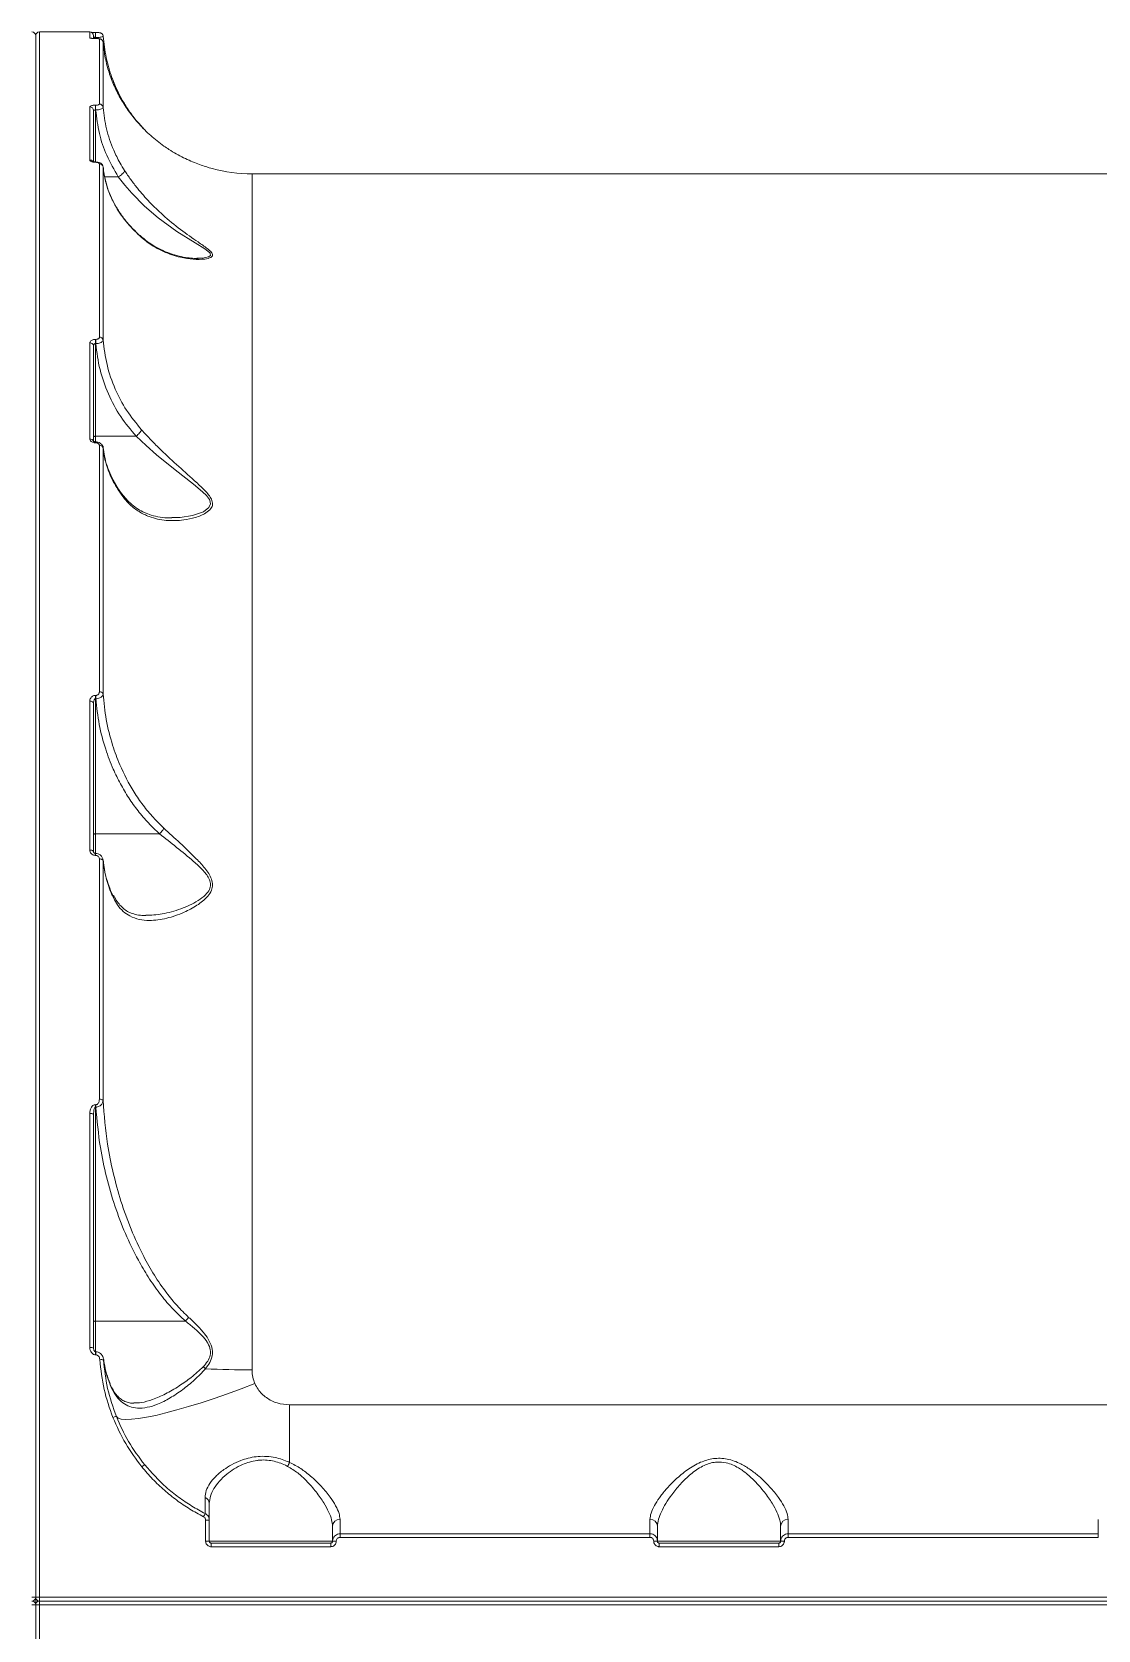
# Model space of a CAD drawing. Header units: millimetres. Extents: x -9848 to 7178, y -5300 to 6667.
# Drawn here: x -746.1 to -460.6, y 2070 to 2497.8 of the extents above; entities that cross this region are included whole.
import ezdxf

# ---------------------------------------------------------------- set-up
doc = ezdxf.new("R2010")
doc.units = ezdxf.units.MM
doc.layers.add('DIKOM_ОБЪЕКТ', color=7, linetype='Continuous')

msp = doc.modelspace()

# ---------------------------------------------------------------- linework, layer by layer
at = {"layer": 'DIKOM_ОБЪЕКТ', "color": 7, "linetype": 'Continuous', "lineweight": 15}
for p, q in [((-745.08, 2078.79), (-745.08, 2496.79)), ((-730.58, 2497.79), (-744.08, 2497.79)), ((-744.08, 2497.79), (-744.08, 2078.79)), ((-730.58, 2496.19), (-730.58, 2497.79)), ((-729.58, 2496.79), (-729.58, 2496.19)), ((-729.04, 2497.62), (-729.08, 2497.62)), ((-729.08, 2496.29), (-729.08, 2497.62)), ((-729.04, 2496.29), (-729.08, 2496.29)), ((-729.08, 2496.29), (-729.08, 2496.03)), ((-728.97, 2496.03), (-729.08, 2496.03)), ((-728.97, 2496.03), (-729.08, 2496.03)), ((-729.08, 2496.03), (-729.08, 2496.03)), ((-729.04, 2496.29), (-729.04, 2497.62)), ((-729.01, 2496.03), (-729.04, 2496.29)), ((-728.97, 2496.03), (-728.97, 2496.03)), ((-728.02, 2478.49), (-728.02, 2495.92)), ((-727.02, 2494.99), (-727.02, 2477.6)), ((-730.58, 2463.53), (-730.58, 2477.73)), ((-729.08, 2478.18), (-729.02, 2478.18)), ((-729.08, 2476.9), (-729.08, 2478.18)), ((-729.02, 2476.9), (-729.08, 2476.9)), ((-729.08, 2476.9), (-729.08, 2462.98)), ((-729.02, 2476.9), (-729.02, 2478.18)), ((-729.58, 2476.77), (-729.58, 2463.15)), ((-729, 2462.98), (-729.08, 2462.98)), ((-729.08, 2462.98), (-729.08, 2462.9)), ((-729, 2462.9), (-729.08, 2462.9)), ((-729, 2462.98), (-729, 2462.98)), ((-729, 2462.98), (-729, 2462.9)), ((-728.02, 2416.1), (-728.02, 2462.49)), ((-727.02, 2461.64), (-727.02, 2415.35)), ((-317.03, 2459.79), (-687.13, 2459.79)), ((-687.13, 2459.79), (-687.13, 2139.64)), ((-722.96, 2459.02), (-726.59, 2459.02)), ((-701.95, 2437.23), (-701.52, 2437.23)), ((-730.58, 2388.83), (-730.58, 2414.55)), ((-729.58, 2413.75), (-729.58, 2388.09)), ((-729.08, 2415.49), (-729, 2415.49)), ((-729.08, 2414.36), (-729.08, 2415.49)), ((-729.08, 2414.36), (-729.08, 2389.56)), ((-729, 2414.36), (-729.08, 2414.36)), ((-729, 2414.36), (-729, 2415.49)), ((-718.19, 2389.56), (-729.08, 2389.56)), ((-729.08, 2389.56), (-729.08, 2388.08)), ((-729.02, 2388.08), (-729.08, 2388.08)), ((-729.08, 2388.08), (-729.08, 2387.82)), ((-729.02, 2387.82), (-729.08, 2387.82)), ((-729.02, 2388.08), (-729.02, 2387.82)), ((-728.02, 2321.16), (-728.02, 2387.14)), ((-727.02, 2386.46), (-727.02, 2320.62)), ((-730.58, 2278.81), (-730.58, 2318.67)), ((-729.08, 2320.2), (-728.97, 2320.2)), ((-729.08, 2319.3), (-729.08, 2320.2)), ((-729.08, 2319.3), (-729.08, 2283.14)), ((-728.97, 2319.3), (-729.08, 2319.3)), ((-728.97, 2319.3), (-728.97, 2320.2)), ((-729.58, 2318.1), (-729.58, 2278.33)), ((-711.92, 2283.14), (-729.08, 2283.14)), ((-729.08, 2283.14), (-729.08, 2277.92)), ((-729.04, 2277.92), (-729.08, 2277.92)), ((-729.08, 2277.92), (-729.08, 2277.39)), ((-729.04, 2277.39), (-729.08, 2277.39)), ((-729.04, 2277.92), (-729.04, 2277.39)), ((-728.02, 2212.1), (-728.02, 2276.42)), ((-727.02, 2275.98), (-727.02, 2211.8)), ((-726.95, 2275.69), (-726.99, 2276.12)), ((-730.58, 2145.63), (-730.58, 2208.3)), ((-729.58, 2207.99), (-729.58, 2145.47)), ((-729.08, 2210.64), (-728.96, 2210.64)), ((-729.08, 2209.99), (-729.08, 2210.64)), ((-729.08, 2209.99), (-729.08, 2152.71)), ((-728.96, 2209.99), (-729.08, 2209.99)), ((-728.96, 2209.99), (-728.96, 2210.64)), ((-704.96, 2152.71), (-729.08, 2152.71)), ((-729.08, 2152.71), (-729.08, 2144.54)), ((-728.98, 2144.54), (-729.08, 2144.54)), ((-729.08, 2144.54), (-729.08, 2143.69)), ((-728.98, 2143.69), (-729.08, 2143.69)), ((-728.98, 2144.54), (-728.98, 2143.69)), ((-725.18, 2135.94), (-725.19, 2135.96)), ((-677.08, 2130.29), (-327.08, 2130.29)), ((-677.08, 2114.88), (-677.08, 2130.29)), ((-699.58, 2093.83), (-699.58, 2099.45)), ((-698.58, 2099.4), (-698.58, 2093.79)), ((-665.58, 2093.79), (-665.58, 2097.84)), ((-663.58, 2099.65), (-663.58, 2095.79)), ((-580.58, 2095.79), (-580.58, 2099.65)), ((-578.58, 2097.84), (-578.58, 2093.79)), ((-545.58, 2093.79), (-545.58, 2097.84)), ((-543.58, 2099.65), (-543.58, 2095.79)), ((-460.58, 2095.79), (-460.58, 2099.65)), ((-698.58, 2093.79), (-665.58, 2093.79)), ((-698.08, 2093.29), (-698.08, 2092.32)), ((-698.08, 2093.29), (-666.08, 2093.29)), ((-666.08, 2092.32), (-698.08, 2092.32)), ((-666.08, 2093.29), (-666.08, 2092.32)), ((-663.58, 2095.79), (-663.58, 2094.83)), ((-663.58, 2095.79), (-580.58, 2095.79)), ((-580.58, 2094.83), (-663.58, 2094.83)), ((-580.58, 2095.79), (-580.58, 2094.83)), ((-578.58, 2093.79), (-545.58, 2093.79)), ((-578.08, 2093.29), (-578.08, 2092.32)), ((-578.08, 2093.29), (-546.08, 2093.29)), ((-546.08, 2092.32), (-578.08, 2092.32)), ((-546.08, 2093.29), (-546.08, 2092.32)), ((-543.58, 2095.79), (-543.58, 2094.83)), ((-543.58, 2095.79), (-460.58, 2095.79)), ((-460.58, 2094.83), (-543.58, 2094.83)), ((-460.58, 2095.79), (-460.58, 2094.83)), ((-745.08, 2076.79), (-745.08, 2078.79)), ((-745.08, 2076.79), (-745.08, 1658.79)), ((-744.08, 2078.79), (-260.08, 2078.79)), ((-744.08, 2077.79), (-744.08, 2078.79)), ((-260.08, 2077.79), (-744.08, 2077.79)), ((-744.08, 2076.79), (-744.08, 2077.79)), ((-260.08, 2076.79), (-744.08, 2076.79)), ((-744.08, 2076.79), (-744.08, 1657.79))]:
    msp.add_line(p, q, dxfattribs=at)
at = {"layer": 'DIKOM_ОБЪЕКТ', "color": 7, "linetype": 'Continuous', "lineweight": 15, "flags": 128}
for points in [[(-701.52, 2437.23), (-700.42, 2437.23), (-698.76, 2437.59), (-698.29, 2437.99), (-698.38, 2438.53), (-698.39, 2438.54), (-698.53, 2438.73), (-699.74, 2439.71), (-702.33, 2441.31), (-707.26, 2444.4), (-712.27, 2448.01), (-715.93, 2451.15), (-719.37, 2454.61), (-721.24, 2456.79), (-722.95, 2459.02), (-722.96, 2459.02), (-722.96, 2459.02)], [(-729.58, 2389.4), (-729.57, 2389.43), (-729.54, 2389.46), (-729.49, 2389.49), (-729.43, 2389.51), (-729.36, 2389.53), (-729.27, 2389.55), (-729.17, 2389.56), (-729.08, 2389.56)], [(-708.64, 2367.82), (-706.34, 2367.82), (-703.12, 2368.34), (-700.16, 2369.38), (-698.68, 2370.47), (-698.26, 2371.44), (-698.44, 2372.38), (-698.57, 2372.63), (-699.36, 2373.7), (-700.41, 2374.73), (-702.81, 2376.71), (-707.75, 2380.55), (-712.73, 2384.59), (-715.52, 2387.05), (-718.19, 2389.56), (-718.19, 2389.56), (-718.19, 2389.56)], [(-729.58, 2318.1), (-729.6, 2318.21), (-729.65, 2318.32), (-729.75, 2318.42), (-729.87, 2318.51), (-730.02, 2318.58), (-730.19, 2318.63), (-730.38, 2318.66), (-730.58, 2318.67)], [(-729.58, 2282.98), (-729.57, 2283.01), (-729.54, 2283.04), (-729.49, 2283.07), (-729.43, 2283.09), (-729.36, 2283.11), (-729.27, 2283.13), (-729.17, 2283.14), (-729.08, 2283.14)], [(-729.58, 2278.33), (-729.6, 2278.43), (-729.65, 2278.52), (-729.75, 2278.6), (-729.87, 2278.67), (-730.02, 2278.73), (-730.19, 2278.77), (-730.38, 2278.8), (-730.58, 2278.81)], [(-727.02, 2275.98), (-727.05, 2276.07), (-727.12, 2276.15), (-727.21, 2276.23), (-727.34, 2276.3), (-727.48, 2276.35), (-727.65, 2276.39), (-727.83, 2276.41), (-728.02, 2276.42)], [(-729.58, 2207.99), (-729.6, 2208.05), (-729.65, 2208.11), (-729.75, 2208.16), (-729.87, 2208.21), (-730.02, 2208.25), (-730.19, 2208.28), (-730.38, 2208.29), (-730.58, 2208.3)], [(-729.58, 2152.54), (-729.57, 2152.57), (-729.54, 2152.6), (-729.49, 2152.63), (-729.43, 2152.66), (-729.36, 2152.68), (-729.27, 2152.69), (-729.17, 2152.7), (-729.08, 2152.71)], [(-725.12, 2135.61), (-725.15, 2135.86), (-725.18, 2135.94)], [(-723.47, 2127.17), (-722.99, 2126.76), (-722.15, 2126.49), (-720.96, 2126.39), (-719.43, 2126.43), (-717.57, 2126.63), (-715.4, 2126.98), (-712.94, 2127.49), (-710.23, 2128.13), (-707.27, 2128.92), (-704.11, 2129.83), (-700.78, 2130.86), (-697.3, 2132.01), (-693.72, 2133.26), (-690.06, 2134.59), (-686.37, 2135.99)]]:
    msp.add_lwpolyline(points, dxfattribs=at)
at = {"layer": 'DIKOM_ОБЪЕКТ', "color": 7, "linetype": 'Continuous', "lineweight": 15}
for centre, radius, start, end in [((-746.08, 2496.79), 1, 0, 90), ((-744.08, 2496.79), 1, 90, 180), ((-730.58, 2496.79), 1, 0, 90), ((-730.58, 2495.2), 0.994, 63.0789, 90.0983), ((-728.02, 2494.92), 0.999, 4.3561, 90.0964), ((-730.55, 2476.75), 0.977, 1.4393, 91.3634), ((-728, 2477.5), 0.981, 5.6777, 91.2127), ((-730.57, 2462.5), 1.03, 37.6663, 90.6461), ((-727.98, 2461.52), 0.968, 7.0266, 92.1427), ((-687.13, 2499.79), 40, 254.5152, 270), ((-730.49, 2413.64), 0.917, 6.9795, 95.5919), ((-727.94, 2415.17), 0.937, 11.5026, 94.8505), ((-730.48, 2387.89), 0.947, 20.9616, 95.9506), ((-727.91, 2386.22), 0.925, 14.7896, 96.4141), ((-727.87, 2320.24), 0.928, 24.1116, 99.2957), ((-727.82, 2210.95), 1.16, 46.8996, 99.9765), ((-711.12, 2158.7), 8.59, 315.7363, 324.5856), ((-730.33, 2143.97), 1.69, 63.3278, 98.3077), ((-727.55, 2140.46), 1.96, 70.8142, 100.2541), ((-703.87, 2135.42), 6.23, 46.8223, 54.2581), ((-687.28, 2374.76), 235.12, 266.9948, 270.0368), ((-723.31, 2124.8), 2.38, 93.7807, 117.0841), ((-714.22, 2111.08), 3.55, 117.4476, 132.7875), ((-670.71, 2110.93), 7.49, 148.1499, 157.1582), ((-700.34, 2103.83), 1.76, 1.8249, 68.8765), ((-691.5, 2096.24), 9.55, 148.8131, 154.528), ((-699.33, 2094.56), 4.9, 81.1922, 92.9118), ((-663.67, 2097.74), 1.91, 87.2369, 176.9504), ((-580.49, 2097.74), 1.91, 3.0496, 92.7631), ((-543.67, 2097.74), 1.91, 87.2369, 176.9505), ((-699.33, 2087.3), 6.53, 83.4216, 92.2092), ((-664.83, 2087.3), 6.53, 87.7907, 96.5785), ((-579.33, 2087.3), 6.53, 83.4215, 92.2093), ((-544.83, 2087.3), 6.53, 87.7907, 96.5785), ((-745.78, 1991.91), 86.88, 89.5337, 90.1931), ((-746.08, 2078.79), 1, 270, 0), ((-746.08, 2076.79), 1, 0, 90), ((-745.78, 2163.67), 86.88, 269.8069, 270.4663), ((-744.37, 1991.91), 86.89, 89.8069, 90.4663), ((-744.08, 2078.79), 1, 180, 270), ((-744.08, 2076.79), 1, 90, 180), ((-744.37, 2163.67), 86.89, 269.5337, 270.1931)]:
    msp.add_arc(centre, radius, start, end, dxfattribs=at)
for points, knots in [([(-729.08, 2496.03), (-729.15, 2496.03), (-729.39, 2496.03), (-729.78, 2496.04), (-730.19, 2496.08), (-730.51, 2496.13), (-730.55, 2496.17), (-730.58, 2496.19)], [0, 0, 0, 0, 0.07963, 0.275726, 0.470766, 0.710528, 1, 1, 1, 1]), ([(-729.17, 2496.03), (-729.23, 2496.03), (-729.43, 2496.03), (-729.74, 2496.05), (-730.02, 2496.07), (-730.19, 2496.1), (-730.2, 2496.1), (-730.2, 2496.1)], [0, 0, 0, 0, 0.121443, 0.360402, 0.619493, 0.871701, 1, 1, 1, 1]), ([(-729.08, 2497.62), (-729.09, 2497.62), (-729.27, 2497.62), (-729.61, 2497.62), (-729.95, 2497.63), (-730.06, 2497.63), (-730.08, 2497.63)], [0, 0, 0, 0, 0.035281, 0.477019, 0.926949, 1, 1, 1, 1]), ([(-729.08, 2496.29), (-729.12, 2496.29), (-729.17, 2496.29), (-729.28, 2496.32), (-729.39, 2496.36), (-729.5, 2496.45), (-729.57, 2496.55), (-729.57, 2496.63), (-729.58, 2496.66)], [0, 0, 0, 0, 0.127142, 0.162671, 0.340376, 0.54528, 0.783152, 1, 1, 1, 1]), ([(-727.02, 2496.67), (-727.02, 2496.68), (-727.01, 2496.8), (-727.1, 2497.01), (-727.25, 2497.25), (-727.44, 2497.41), (-727.61, 2497.51), (-727.76, 2497.56), (-727.86, 2497.58), (-727.95, 2497.59), (-728.09, 2497.6), (-728.31, 2497.61), (-728.69, 2497.62), (-728.94, 2497.62), (-729.04, 2497.62)], [0, 0, 0, 0, 0.005573, 0.125534, 0.221525, 0.302509, 0.371048, 0.426555, 0.466884, 0.503635, 0.564721, 0.752397, 0.888027, 1, 1, 1, 1]), ([(-727.02, 2496.67), (-727.02, 2496.68), (-727.01, 2496.8), (-727.1, 2497.01), (-727.25, 2497.25), (-727.44, 2497.41), (-727.61, 2497.51), (-727.76, 2497.56), (-727.86, 2497.58), (-727.95, 2497.59), (-728.09, 2497.6), (-728.31, 2497.61), (-728.69, 2497.62), (-728.94, 2497.62), (-729.04, 2497.62)], [0, 0, 0, 0, 0.005573, 0.125534, 0.221525, 0.302509, 0.371048, 0.426555, 0.466884, 0.503635, 0.564721, 0.752397, 0.888027, 1, 1, 1, 1]), ([(-727.02, 2496.66), (-727.03, 2496.63), (-727.06, 2496.56), (-727.36, 2496.46), (-727.82, 2496.38), (-728.4, 2496.31), (-728.83, 2496.29), (-729.04, 2496.29)], [0, 0, 0, 0, 0.18478, 0.398796, 0.601254, 0.799019, 1, 1, 1, 1]), ([(-727.02, 2495), (-727.02, 2495), (-727.01, 2495.12), (-727.1, 2495.34), (-727.26, 2495.6), (-727.45, 2495.77), (-727.65, 2495.87), (-727.84, 2495.94), (-728.08, 2495.98), (-728.4, 2496.02), (-728.76, 2496.03), (-728.95, 2496.03), (-729.01, 2496.03)], [0, 0, 0, 0, 0.000513, 0.130518, 0.234926, 0.326022, 0.408988, 0.490972, 0.606476, 0.797137, 0.933994, 1, 1, 1, 1]), ([(-728.02, 2495.92), (-728.03, 2495.93), (-728.06, 2495.96), (-728.27, 2495.99), (-728.52, 2496.02), (-728.77, 2496.03), (-728.93, 2496.03), (-728.97, 2496.03)], [0, 0, 0, 0, 0.302576, 0.534677, 0.725466, 0.917104, 1, 1, 1, 1]), ([(-727.02, 2496.66), (-726.8, 2494.74), (-726.37, 2490.96), (-725.19, 2486.95), (-724.39, 2484.87), (-724.26, 2484.54)], [0, 0, 0, 0, 0.466544, 0.915, 1, 1, 1, 1]), ([(-710.73, 2467.25), (-711.94, 2468.16), (-714.37, 2470), (-717.42, 2473.08), (-720.06, 2476.33), (-722.26, 2479.71), (-724.08, 2483.27), (-725.49, 2486.97), (-726.55, 2490.9), (-726.86, 2493.59), (-727.02, 2494.99)], [0, 0, 0, 0, 0.123688, 0.248895, 0.368955, 0.490741, 0.612547, 0.738056, 0.863566, 1, 1, 1, 1]), ([(-724.26, 2484.54), (-724.26, 2484.54), (-724.23, 2484.47), (-724.23, 2484.36), (-724.34, 2484.24), (-724.36, 2484.21)], [0, 0, 0, 0, 0.096113, 0.775191, 1, 1, 1, 1]), ([(-724.26, 2484.54), (-724.02, 2483.95), (-723.42, 2482.5), (-722.26, 2480.17), (-720.59, 2477.35), (-718.56, 2474.51), (-716.91, 2472.74), (-716.14, 2471.91)], [0, 0, 0, 0, 0.130954, 0.319196, 0.507579, 0.769399, 1, 1, 1, 1]), ([(-730.58, 2477.73), (-730.56, 2477.78), (-730.53, 2477.88), (-730.27, 2478.02), (-729.89, 2478.12), (-729.47, 2478.18), (-729.19, 2478.18), (-729.08, 2478.18)], [0, 0, 0, 0, 0.215074, 0.429991, 0.644718, 0.859227, 1, 1, 1, 1]), ([(-729.08, 2476.9), (-729.11, 2476.9), (-729.21, 2476.9), (-729.35, 2476.88), (-729.47, 2476.85), (-729.56, 2476.82), (-729.57, 2476.79), (-729.58, 2476.77)], [0, 0, 0, 0, 0.140748, 0.355229, 0.569905, 0.784946, 1, 1, 1, 1]), ([(-729.02, 2478.18), (-728.95, 2478.19), (-728.76, 2478.19), (-728.48, 2478.23), (-728.22, 2478.29), (-728.05, 2478.38), (-728.03, 2478.45), (-728.02, 2478.49)], [0, 0, 0, 0, 0.142278, 0.357106, 0.571581, 0.785698, 1, 1, 1, 1]), ([(-727.02, 2477.6), (-727.04, 2477.53), (-727.09, 2477.39), (-727.43, 2477.18), (-727.94, 2477.02), (-728.5, 2476.93), (-728.87, 2476.91), (-729.02, 2476.9)], [0, 0, 0, 0, 0.214286, 0.428355, 0.642749, 0.857617, 1, 1, 1, 1]), ([(-722.96, 2459.02), (-724.06, 2460.91), (-726.19, 2464.6), (-728.24, 2470.66), (-728.76, 2474.8), (-729.02, 2476.9)], [0, 0, 0, 0, 0.340328, 0.666035, 1, 1, 1, 1]), ([(-727.02, 2477.6), (-726.78, 2475.67), (-726.29, 2471.76), (-724.56, 2466.79), (-722.77, 2463.11), (-721.67, 2461.35), (-721.25, 2460.67)], [0, 0, 0, 0, 0.324719, 0.657483, 0.869004, 1, 1, 1, 1]), ([(-697.8, 2461.24), (-697.79, 2461.23), (-697.76, 2461.23), (-698.61, 2461.45), (-699.95, 2461.86), (-702.28, 2462.66), (-705.45, 2464.02), (-708.55, 2465.74), (-710.29, 2466.94), (-710.73, 2467.25)], [0, 0, 0, 0, 0.062293, 0.162499, 0.281574, 0.40116, 0.656114, 0.911261, 1, 1, 1, 1]), ([(-729.08, 2462.9), (-729.16, 2462.9), (-729.42, 2462.91), (-729.84, 2462.97), (-730.25, 2463.11), (-730.52, 2463.31), (-730.56, 2463.45), (-730.58, 2463.53)], [0, 0, 0, 0, 0.108299, 0.320435, 0.543059, 0.771605, 1, 1, 1, 1]), ([(-729.08, 2462.99), (-729.14, 2462.99), (-729.29, 2462.98), (-729.52, 2463.02), (-729.69, 2463.06), (-729.79, 2463.1), (-729.79, 2463.1), (-729.79, 2463.1)], [0, 0, 0, 0, 0.162937, 0.42848, 0.65457, 0.845819, 1, 1, 1, 1]), ([(-727.04, 2461.68), (-727.06, 2461.8), (-727.08, 2462.05), (-727.31, 2462.38), (-727.64, 2462.67), (-728.11, 2462.88), (-728.59, 2462.99), (-728.92, 2462.97), (-729, 2462.97)], [0, 0, 0, 0, 0.132854, 0.291466, 0.452879, 0.647903, 0.913658, 1, 1, 1, 1]), ([(-728.02, 2462.49), (-728.03, 2462.54), (-728.05, 2462.63), (-728.23, 2462.76), (-728.5, 2462.85), (-728.77, 2462.89), (-728.94, 2462.9), (-729, 2462.9)], [0, 0, 0, 0, 0.228788, 0.457828, 0.678531, 0.888352, 1, 1, 1, 1]), ([(-716.71, 2442.76), (-718.03, 2444.01), (-720.71, 2446.55), (-723.37, 2450.43), (-725.24, 2454.2), (-726.48, 2457.78), (-726.84, 2460.34), (-727.02, 2461.64)], [0, 0, 0, 0, 0.230862, 0.467177, 0.626576, 0.811997, 1, 1, 1, 1]), ([(-725.3, 2454.63), (-725.32, 2454.67), (-725.73, 2455.58), (-726.27, 2457.41), (-726.83, 2459.73), (-726.95, 2461.16), (-726.99, 2461.68)], [0, 0, 0, 0, 0.017858, 0.398335, 0.780807, 1, 1, 1, 1]), ([(-721.25, 2460.67), (-721.25, 2460.66), (-721.25, 2460.6), (-721.3, 2460.45), (-721.48, 2460.17), (-721.87, 2459.78), (-722.38, 2459.37), (-722.76, 2459.14), (-722.96, 2459.02)], [0, 0, 0, 0, 0.038085, 0.149215, 0.361936, 0.574585, 0.78731, 1, 1, 1, 1]), ([(-721.25, 2460.67), (-720.72, 2459.87), (-719.65, 2458.28), (-717.44, 2455.41), (-714.6, 2452.18), (-710.72, 2448.42), (-706.27, 2444.83), (-702.16, 2441.94), (-699.3, 2440), (-698.16, 2439), (-697.74, 2438.36), (-697.65, 2437.87), (-698.27, 2437.3), (-700.04, 2436.89), (-702.87, 2436.87), (-706.69, 2437.47), (-710.86, 2438.86), (-714.35, 2440.81), (-716.21, 2442.35), (-716.71, 2442.76)], [0, 0, 0, 0, 0.044465, 0.088956, 0.163522, 0.238208, 0.336739, 0.435198, 0.493491, 0.532078, 0.540152, 0.566504, 0.592683, 0.638218, 0.708341, 0.77871, 0.872454, 0.966032, 1, 1, 1, 1]), ([(-722.96, 2459.02), (-722.96, 2459.02), (-722.96, 2459.02), (-722.96, 2459.02), (-722.96, 2459.02)], [0, 0, 0, 0, 0.609379, 1, 1, 1, 1]), ([(-716.87, 2443.02), (-717.59, 2443.68), (-719.08, 2445.05), (-721.03, 2447.28), (-722.76, 2449.66), (-724.22, 2452.12), (-724.95, 2453.81), (-725.3, 2454.63)], [0, 0, 0, 0, 0.191872, 0.394106, 0.598212, 0.803906, 1, 1, 1, 1]), ([(-716.71, 2442.76), (-716.72, 2442.8), (-716.76, 2442.9), (-716.83, 2442.97), (-716.88, 2443.01)], [0, 0, 0, 0, 0.39355, 1, 1, 1, 1]), ([(-701.52, 2437.17), (-701.88, 2437.17), (-702.8, 2437.17), (-704.53, 2437.33), (-706.71, 2437.74), (-709.15, 2438.46), (-711.5, 2439.44), (-713.69, 2440.66), (-715.43, 2441.85), (-716.44, 2442.73), (-716.82, 2443.06)], [0, 0, 0, 0, 0.073934, 0.193304, 0.337124, 0.489118, 0.64777, 0.786938, 0.9194, 1, 1, 1, 1]), ([(-730.58, 2414.55), (-730.57, 2414.63), (-730.54, 2414.82), (-730.34, 2415.09), (-730, 2415.31), (-729.57, 2415.46), (-729.24, 2415.48), (-729.08, 2415.49)], [0, 0, 0, 0, 0.174176, 0.389631, 0.595813, 0.797898, 1, 1, 1, 1]), ([(-729.08, 2414.36), (-729.12, 2414.36), (-729.18, 2414.35), (-729.28, 2414.31), (-729.39, 2414.24), (-729.5, 2414.09), (-729.57, 2413.92), (-729.57, 2413.8), (-729.58, 2413.75)], [0, 0, 0, 0, 0.144522, 0.175513, 0.362496, 0.571138, 0.804731, 1, 1, 1, 1]), ([(-729, 2415.49), (-728.89, 2415.5), (-728.68, 2415.51), (-728.39, 2415.61), (-728.17, 2415.75), (-728.04, 2415.93), (-728.02, 2416.05), (-728.02, 2416.1)], [0, 0, 0, 0, 0.203936, 0.407959, 0.613431, 0.826428, 1, 1, 1, 1]), ([(-727.02, 2415.35), (-727.04, 2415.27), (-727.07, 2415.09), (-727.34, 2414.82), (-727.78, 2414.58), (-728.36, 2414.41), (-728.78, 2414.38), (-729, 2414.36)], [0, 0, 0, 0, 0.170047, 0.3808, 0.58672, 0.793103, 1, 1, 1, 1]), ([(-718.19, 2389.56), (-719.63, 2391.29), (-722.55, 2394.8), (-725.75, 2400.86), (-728.1, 2407.42), (-728.7, 2412.03), (-729, 2414.36)], [0, 0, 0, 0, 0.241971, 0.490136, 0.741782, 1, 1, 1, 1]), ([(-727.02, 2415.35), (-726.75, 2413.13), (-726.2, 2408.63), (-723.97, 2402.29), (-720.89, 2396.37), (-718.11, 2392.99), (-716.71, 2391.28)], [0, 0, 0, 0, 0.253609, 0.513967, 0.753965, 1, 1, 1, 1]), ([(-716.71, 2391.28), (-715.87, 2390.37), (-714.2, 2388.55), (-710.88, 2385.22), (-706.75, 2381.42), (-702.73, 2377.89), (-700.08, 2375.41), (-698.73, 2373.9), (-697.91, 2372.66), (-697.59, 2371.37), (-698.13, 2370.04), (-699.75, 2368.77), (-702.3, 2367.72), (-705.95, 2366.99), (-710.14, 2366.87), (-714.18, 2367.74), (-717.4, 2369.3), (-719.6, 2370.94), (-720.79, 2372.3), (-721.25, 2372.82)], [0, 0, 0, 0, 0.056788, 0.113618, 0.211834, 0.310024, 0.362023, 0.388777, 0.415388, 0.445789, 0.474153, 0.516853, 0.580998, 0.645392, 0.742194, 0.838842, 0.900141, 0.961362, 1, 1, 1, 1]), ([(-716.71, 2391.28), (-716.72, 2391.24), (-716.77, 2391.13), (-716.92, 2390.88), (-717.22, 2390.48), (-717.68, 2390), (-718.02, 2389.71), (-718.19, 2389.56)], [0, 0, 0, 0, 0.08728, 0.253581, 0.502419, 0.751194, 1, 1, 1, 1]), ([(-729.08, 2387.82), (-729.19, 2387.82), (-729.47, 2387.83), (-729.89, 2387.96), (-730.27, 2388.19), (-730.53, 2388.49), (-730.56, 2388.72), (-730.58, 2388.83)], [0, 0, 0, 0, 0.140786, 0.35527, 0.570059, 0.784975, 1, 1, 1, 1]), ([(-729.08, 2388.08), (-729.13, 2388.08), (-729.26, 2388.09), (-729.42, 2388.13), (-729.55, 2388.18), (-729.61, 2388.23), (-729.61, 2388.23), (-729.62, 2388.23)], [0, 0, 0, 0, 0.182771, 0.409004, 0.611493, 0.803329, 1, 1, 1, 1]), ([(-727.04, 2386.54), (-727.04, 2386.57), (-727.02, 2386.79), (-727.21, 2387.18), (-727.58, 2387.62), (-728.12, 2387.93), (-728.64, 2388.09), (-728.95, 2388.06), (-729.02, 2388.06)], [0, 0, 0, 0, 0.037165, 0.245587, 0.449182, 0.671191, 0.922298, 1, 1, 1, 1]), ([(-728.02, 2387.14), (-728.03, 2387.21), (-728.05, 2387.37), (-728.22, 2387.57), (-728.48, 2387.72), (-728.76, 2387.81), (-728.95, 2387.81), (-729.02, 2387.82)], [0, 0, 0, 0, 0.214369, 0.428462, 0.642904, 0.857744, 1, 1, 1, 1]), ([(-718.19, 2389.56), (-718.19, 2389.56), (-718.19, 2389.56), (-718.19, 2389.56), (-718.19, 2389.56), (-718.19, 2389.56)], [0, 0, 0, 0, 0.376685, 0.885759, 1, 1, 1, 1]), ([(-726.99, 2386.55), (-727.01, 2386.67), (-727.04, 2386.79), (-727.04, 2386.91), (-727.04, 2386.92)], [0, 0, 0, 0, 0.967776, 1, 1, 1, 1]), ([(-721.25, 2372.82), (-722.23, 2374.17), (-724.21, 2376.89), (-725.91, 2380.92), (-726.74, 2384.15), (-726.95, 2385.86), (-727.02, 2386.46)], [0, 0, 0, 0, 0.318199, 0.643964, 0.875251, 1, 1, 1, 1]), ([(-721.32, 2373.35), (-721.58, 2373.65), (-722.46, 2374.7), (-723.68, 2376.63), (-725, 2379.1), (-726, 2381.66), (-726.69, 2384.15), (-726.89, 2385.79), (-726.99, 2386.55)], [0, 0, 0, 0, 0.075747, 0.264266, 0.453964, 0.64443, 0.83516, 1, 1, 1, 1]), ([(-721.25, 2372.82), (-721.25, 2372.85), (-721.25, 2372.95), (-721.28, 2373.13), (-721.37, 2373.23), (-721.41, 2373.28)], [0, 0, 0, 0, 0.143867, 0.562971, 1, 1, 1, 1]), ([(-708.66, 2367.73), (-708.85, 2367.72), (-709.91, 2367.68), (-711.75, 2367.88), (-714, 2368.37), (-715.98, 2369.1), (-717.71, 2370.03), (-719.33, 2371.26), (-720.54, 2372.39), (-721.15, 2373.2), (-721.31, 2373.4)], [0, 0, 0, 0, 0.040483, 0.220157, 0.391137, 0.534159, 0.670338, 0.814411, 0.953273, 1, 1, 1, 1]), ([(-730.58, 2318.67), (-730.58, 2318.7), (-730.57, 2318.91), (-730.49, 2319.26), (-730.24, 2319.68), (-729.9, 2319.97), (-729.51, 2320.16), (-729.22, 2320.18), (-729.08, 2320.2)], [0, 0, 0, 0, 0.039286, 0.287197, 0.495103, 0.670999, 0.8353, 1, 1, 1, 1]), ([(-729.08, 2319.3), (-729.1, 2319.29), (-729.15, 2319.29), (-729.25, 2319.23), (-729.36, 2319.1), (-729.47, 2318.87), (-729.55, 2318.55), (-729.58, 2318.28), (-729.58, 2318.12), (-729.58, 2318.1)], [0, 0, 0, 0, 0.055283, 0.109684, 0.24368, 0.41743, 0.651647, 0.95177, 1, 1, 1, 1]), ([(-728.97, 2320.2), (-728.88, 2320.2), (-728.69, 2320.22), (-728.44, 2320.34), (-728.23, 2320.53), (-728.07, 2320.79), (-728.02, 2321.01), (-728.02, 2321.14), (-728.02, 2321.16)], [0, 0, 0, 0, 0.167351, 0.334409, 0.509187, 0.713155, 0.957849, 1, 1, 1, 1]), ([(-727.02, 2320.62), (-727.02, 2320.6), (-727.03, 2320.42), (-727.15, 2320.12), (-727.48, 2319.77), (-727.91, 2319.52), (-728.41, 2319.34), (-728.79, 2319.31), (-728.97, 2319.3)], [0, 0, 0, 0, 0.039192, 0.268289, 0.466427, 0.643625, 0.819933, 1, 1, 1, 1]), ([(-711.91, 2283.14), (-712.92, 2284.09), (-714.98, 2286.03), (-717.72, 2289.28), (-720.23, 2292.79), (-722.44, 2296.53), (-724.56, 2300.85), (-726.55, 2306.13), (-728.23, 2312.43), (-728.72, 2317), (-728.97, 2319.3)], [0, 0, 0, 0, 0.099968, 0.203608, 0.307261, 0.413843, 0.520428, 0.660177, 0.828978, 1, 1, 1, 1]), ([(-727.02, 2320.62), (-726.8, 2318.31), (-726.35, 2313.65), (-724.72, 2307.3), (-722.31, 2300.76), (-719.52, 2295.39), (-716.34, 2290.76), (-713.69, 2287.51), (-711.7, 2285.58), (-710.73, 2284.64)], [0, 0, 0, 0, 0.173876, 0.350138, 0.488065, 0.692273, 0.797121, 0.901939, 1, 1, 1, 1]), ([(-710.73, 2284.64), (-709.3, 2283.33), (-706.39, 2280.67), (-702.61, 2277.12), (-700.06, 2274.38), (-698.7, 2272.53), (-697.93, 2271.04), (-697.62, 2269.48), (-697.96, 2267.87), (-698.95, 2266.4), (-700.35, 2265.09), (-702.45, 2263.59), (-705.69, 2261.88), (-709.25, 2260.66), (-712.37, 2260.06), (-714.85, 2259.9), (-717.39, 2260.16), (-719.72, 2260.98), (-721.67, 2262.32), (-723.15, 2263.94), (-723.92, 2265.35), (-724.26, 2265.99)], [0, 0, 0, 0, 0.091326, 0.184874, 0.239017, 0.26644, 0.294652, 0.321056, 0.347514, 0.383032, 0.418289, 0.453628, 0.526834, 0.625929, 0.677093, 0.728238, 0.790387, 0.854059, 0.904638, 0.956678, 1, 1, 1, 1]), ([(-710.73, 2284.64), (-710.76, 2284.6), (-710.85, 2284.44), (-711.08, 2284.11), (-711.45, 2283.63), (-711.76, 2283.3), (-711.91, 2283.14)], [0, 0, 0, 0, 0.107448, 0.3495, 0.674734, 1, 1, 1, 1]), ([(-715.57, 2261.34), (-714.13, 2261.4), (-711.08, 2261.53), (-707.1, 2262.73), (-703.85, 2264.02), (-701.57, 2265.2), (-699.72, 2266.6), (-698.51, 2268.07), (-698.14, 2269.52), (-698.47, 2270.89), (-699.22, 2272.15), (-699.92, 2272.98), (-701.07, 2274.22), (-703.41, 2276.35), (-707.34, 2279.55), (-710.39, 2281.94), (-711.92, 2283.14)], [0, 0, 0, 0, 0.128954, 0.272152, 0.339269, 0.406422, 0.472999, 0.520165, 0.554163, 0.588084, 0.622446, 0.65703, 0.662691, 0.737902, 0.868923, 1, 1, 1, 1]), ([(-711.92, 2283.14), (-711.92, 2283.14), (-711.92, 2283.14), (-711.91, 2283.14), (-711.91, 2283.14), (-711.91, 2283.14)], [0, 0, 0, 0, 0.429479, 0.775271, 1, 1, 1, 1]), ([(-729.08, 2277.39), (-729.15, 2277.4), (-729.4, 2277.41), (-729.81, 2277.54), (-730.23, 2277.86), (-730.52, 2278.31), (-730.56, 2278.64), (-730.58, 2278.81)], [0, 0, 0, 0, 0.093161, 0.303926, 0.530254, 0.765279, 1, 1, 1, 1]), ([(-729.08, 2277.92), (-729.1, 2277.92), (-729.17, 2277.92), (-729.28, 2277.95), (-729.4, 2278.01), (-729.5, 2278.11), (-729.57, 2278.22), (-729.57, 2278.29), (-729.57, 2278.33)], [0, 0, 0, 0, 0.067582, 0.185605, 0.324249, 0.501595, 0.745881, 1, 1, 1, 1]), ([(-727.03, 2276.1), (-727.03, 2276.11), (-727.01, 2276.37), (-727.21, 2276.86), (-727.66, 2277.45), (-728.32, 2277.85), (-728.81, 2277.89), (-729.04, 2277.9)], [0, 0, 0, 0, 0.015512, 0.261303, 0.513886, 0.770976, 1, 1, 1, 1]), ([(-728.02, 2276.42), (-728.03, 2276.54), (-728.06, 2276.77), (-728.25, 2277.07), (-728.54, 2277.29), (-728.82, 2277.38), (-728.99, 2277.39), (-729.04, 2277.39)], [0, 0, 0, 0, 0.233535, 0.467255, 0.695571, 0.908699, 1, 1, 1, 1]), ([(-724.26, 2265.99), (-724.39, 2266.26), (-725.19, 2267.98), (-726.37, 2271.29), (-726.8, 2274.4), (-727.02, 2275.98)], [0, 0, 0, 0, 0.08498, 0.533485, 1, 1, 1, 1]), ([(-724.32, 2266.52), (-724.34, 2266.56), (-724.83, 2267.46), (-725.54, 2269.31), (-726.39, 2272.08), (-726.85, 2274.22), (-726.94, 2275.43), (-726.95, 2275.69)], [0, 0, 0, 0, 0.011445, 0.310384, 0.611986, 0.915836, 1, 1, 1, 1]), ([(-724.26, 2265.99), (-724.26, 2266.01), (-724.23, 2266.17), (-724.22, 2266.36), (-724.32, 2266.49), (-724.34, 2266.51)], [0, 0, 0, 0, 0.103374, 0.836587, 1, 1, 1, 1]), ([(-715.54, 2261.27), (-716.05, 2261.28), (-717.21, 2261.31), (-718.76, 2261.65), (-720.2, 2262.18), (-721.39, 2262.93), (-722.5, 2264), (-723.45, 2265.24), (-723.97, 2266.23), (-724.2, 2266.66)], [0, 0, 0, 0, 0.133245, 0.305597, 0.447636, 0.593801, 0.743239, 0.88725, 1, 1, 1, 1]), ([(-728.96, 2210.64), (-728.88, 2210.65), (-728.72, 2210.67), (-728.48, 2210.81), (-728.24, 2211.1), (-728.05, 2211.55), (-728.03, 2211.91), (-728.02, 2212.1)], [0, 0, 0, 0, 0.120595, 0.240667, 0.416908, 0.694851, 1, 1, 1, 1]), ([(-727.02, 2211.8), (-727.05, 2211.57), (-727.12, 2211.11), (-727.53, 2210.56), (-728.02, 2210.22), (-728.49, 2210.04), (-728.8, 2210.01), (-728.96, 2209.99)], [0, 0, 0, 0, 0.270427, 0.533555, 0.71816, 0.855292, 1, 1, 1, 1]), ([(-727.02, 2211.8), (-726.71, 2207.87), (-726.2, 2201.34), (-724.39, 2192.36), (-722.31, 2184.76), (-719.62, 2177.27), (-716.58, 2170.66), (-713.35, 2164.97), (-710.35, 2160.58), (-707.28, 2156.8), (-705.17, 2154.75), (-704.11, 2153.72)], [0, 0, 0, 0, 0.18675, 0.30973, 0.432704, 0.55851, 0.684285, 0.77401, 0.864309, 0.931894, 1, 1, 1, 1]), ([(-730.58, 2208.3), (-730.56, 2208.6), (-730.52, 2209.19), (-730.21, 2209.92), (-729.82, 2210.37), (-729.45, 2210.6), (-729.2, 2210.63), (-729.08, 2210.64)], [0, 0, 0, 0, 0.304717, 0.587633, 0.766447, 0.882875, 1, 1, 1, 1]), ([(-729.08, 2209.99), (-729.09, 2209.99), (-729.13, 2209.99), (-729.2, 2209.94), (-729.31, 2209.8), (-729.54, 2209.15), (-729.56, 2208.51), (-729.58, 2207.99)], [0, 0, 0, 0, 0.023978, 0.053449, 0.10707, 0.279397, 1, 1, 1, 1]), ([(-704.96, 2152.71), (-706.22, 2153.88), (-708.73, 2156.22), (-712, 2160.22), (-714.98, 2164.49), (-718.1, 2169.79), (-721.15, 2176.12), (-723.98, 2183.58), (-726.21, 2191.29), (-728.07, 2200.11), (-728.63, 2206.39), (-728.96, 2209.99)], [0, 0, 0, 0, 0.079269, 0.158597, 0.240589, 0.32261, 0.447235, 0.571894, 0.699859, 0.827839, 1, 1, 1, 1]), ([(-700.23, 2140.47), (-699.8, 2140.96), (-698.98, 2141.87), (-698.25, 2143.47), (-698.22, 2145.19), (-698.71, 2146.34), (-699.47, 2147.59), (-700.66, 2149.02), (-702.65, 2150.88), (-704.19, 2152.1), (-704.96, 2152.71)], [0, 0, 0, 0, 0.129789, 0.245133, 0.338456, 0.455792, 0.477235, 0.61772, 0.808689, 1, 1, 1, 1]), ([(-704.11, 2153.72), (-703.37, 2153.04), (-701.89, 2151.66), (-699.99, 2149.55), (-698.49, 2147.42), (-697.69, 2145.39), (-697.72, 2143.36), (-698.39, 2141.57), (-699.19, 2140.51), (-699.6, 2139.96)], [0, 0, 0, 0, 0.184792, 0.369252, 0.509081, 0.652225, 0.750861, 0.870211, 1, 1, 1, 1]), ([(-729.08, 2143.69), (-729.19, 2143.7), (-729.44, 2143.72), (-729.83, 2143.92), (-730.21, 2144.31), (-730.52, 2144.91), (-730.56, 2145.38), (-730.58, 2145.63)], [0, 0, 0, 0, 0.120571, 0.27837, 0.47062, 0.720851, 1, 1, 1, 1]), ([(-729.02, 2144.55), (-729.03, 2144.54), (-729.06, 2144.53), (-729.11, 2144.54), (-729.18, 2144.56), (-729.3, 2144.64), (-729.44, 2144.84), (-729.56, 2145.13), (-729.56, 2145.37), (-729.56, 2145.47)], [0, 0, 0, 0, 0.041327, 0.075963, 0.121128, 0.224871, 0.4216, 0.731794, 1, 1, 1, 1]), ([(-726.93, 2142.47), (-726.93, 2142.51), (-726.95, 2142.86), (-727.19, 2143.44), (-727.69, 2144.08), (-728.31, 2144.43), (-728.76, 2144.57), (-728.98, 2144.53), (-728.98, 2144.53)], [0, 0, 0, 0, 0.037435, 0.332083, 0.575126, 0.792398, 0.996425, 1, 1, 1, 1]), ([(-727.9, 2142.4), (-727.93, 2142.56), (-727.98, 2142.89), (-728.21, 2143.29), (-728.49, 2143.55), (-728.76, 2143.68), (-728.92, 2143.69), (-728.98, 2143.69)], [0, 0, 0, 0, 0.273609, 0.539241, 0.738596, 0.898933, 1, 1, 1, 1]), ([(-724.4, 2126.92), (-725.28, 2129.4), (-727.06, 2134.44), (-727.62, 2139.72), (-727.9, 2142.4)], [0, 0, 0, 0, 0.493845, 1, 1, 1, 1]), ([(-726.91, 2142.32), (-726.64, 2139.76), (-726.09, 2134.59), (-724.35, 2129.67), (-723.47, 2127.17)], [0, 0, 0, 0, 0.493849, 1, 1, 1, 1]), ([(-725.12, 2135.61), (-725.49, 2136.59), (-726.32, 2138.79), (-726.7, 2141.06), (-726.91, 2142.32)], [0, 0, 0, 0, 0.445108, 1, 1, 1, 1]), ([(-725.13, 2135.96), (-725.22, 2136.17), (-725.68, 2137.28), (-726.29, 2139.33), (-726.74, 2141.3), (-726.85, 2142.35), (-726.86, 2142.48)], [0, 0, 0, 0, 0.101132, 0.522019, 0.944148, 1, 1, 1, 1]), ([(-699.6, 2139.96), (-700.57, 2138.93), (-702.53, 2136.84), (-705.79, 2134.27), (-709.12, 2132.04), (-712.3, 2130.44), (-715.24, 2129.52), (-717.73, 2129.32), (-719.92, 2129.76), (-721.78, 2130.76), (-723.42, 2132.4), (-724.49, 2134.14), (-725, 2135.33), (-725.12, 2135.61)], [0, 0, 0, 0, 0.102486, 0.207519, 0.319136, 0.433517, 0.532419, 0.633983, 0.717307, 0.802901, 0.886321, 0.972932, 1, 1, 1, 1]), ([(-718.82, 2130.81), (-718.14, 2130.82), (-716.53, 2130.85), (-713.67, 2131.68), (-710.29, 2133.16), (-706.81, 2135.21), (-703.36, 2137.58), (-701.28, 2139.5), (-700.23, 2140.47)], [0, 0, 0, 0, 0.122537, 0.288593, 0.472828, 0.661336, 0.829093, 1, 1, 1, 1]), ([(-687.13, 2139.64), (-687.13, 2139.58), (-687.12, 2138.94), (-686.99, 2137.68), (-686.58, 2136.56), (-686.37, 2135.99)], [0, 0, 0, 0, 0.046837, 0.514285, 1, 1, 1, 1]), ([(-718.82, 2130.78), (-718.99, 2130.77), (-719.63, 2130.74), (-720.6, 2130.96), (-721.71, 2131.42), (-722.67, 2132.11), (-723.56, 2133.03), (-724.34, 2134.19), (-724.89, 2135.19), (-725.12, 2135.83), (-725.17, 2135.97)], [0, 0, 0, 0, 0.062287, 0.230812, 0.406267, 0.553411, 0.692265, 0.839975, 0.966876, 1, 1, 1, 1]), ([(-686.37, 2135.99), (-686.1, 2135.48), (-685.35, 2134.02), (-683.35, 2132.1), (-680.4, 2130.58), (-678.19, 2130.39), (-677.08, 2130.29)], [0, 0, 0, 0, 0.152949, 0.428359, 0.711431, 1, 1, 1, 1]), ([(-716.64, 2113.69), (-718.17, 2115.72), (-721.26, 2119.84), (-723.34, 2124.54), (-724.4, 2126.92)], [0, 0, 0, 0, 0.494189, 1, 1, 1, 1]), ([(-723.47, 2127.17), (-722.46, 2124.9), (-720.42, 2120.3), (-717.39, 2116.27), (-715.86, 2114.23)], [0, 0, 0, 0, 0.494162, 1, 1, 1, 1]), ([(-700.13, 2100.35), (-701.37, 2101.02), (-703.85, 2102.35), (-707.35, 2104.74), (-710.68, 2107.42), (-713.81, 2110.38), (-715.7, 2112.58), (-716.64, 2113.69)], [0, 0, 0, 0, 0.197687, 0.395386, 0.593092, 0.796544, 1, 1, 1, 1]), ([(-715.86, 2114.23), (-714.02, 2112.17), (-711.24, 2109.05), (-706.85, 2105.56), (-703.36, 2103.17), (-700.89, 2101.84), (-699.67, 2101.19)], [0, 0, 0, 0, 0.395165, 0.598667, 0.802172, 1, 1, 1, 1]), ([(-699.7, 2105.48), (-699.64, 2106.09), (-699.52, 2107.34), (-698.52, 2109.25), (-696.94, 2111.16), (-694.94, 2112.85), (-692.65, 2114.3), (-690.43, 2115.34), (-688.19, 2116.06), (-686.05, 2116.47), (-683.77, 2116.57), (-680.92, 2116.28), (-678.67, 2115.58), (-677.29, 2114.98), (-677.08, 2114.88)], [0, 0, 0, 0, 0.108483, 0.220222, 0.327648, 0.438308, 0.523805, 0.611509, 0.674515, 0.739088, 0.802774, 0.868896, 0.979732, 1, 1, 1, 1]), ([(-677.62, 2113.84), (-677.81, 2113.94), (-679.07, 2114.56), (-681.05, 2115.26), (-683.56, 2115.58), (-684.96, 2115.53), (-686.39, 2115.35), (-687.84, 2115.03), (-689.9, 2114.27), (-691.97, 2113.16), (-694.08, 2111.65), (-695.96, 2109.87), (-697.43, 2107.88), (-698.39, 2105.86), (-698.51, 2104.55), (-698.58, 2103.89)], [0, 0, 0, 0, 0.020097, 0.128725, 0.18527, 0.244005, 0.254864, 0.316795, 0.380592, 0.46642, 0.554628, 0.66382, 0.776163, 0.886556, 1, 1, 1, 1]), ([(-665.58, 2097.84), (-665.63, 2098.38), (-665.73, 2099.54), (-666.56, 2101.65), (-667.93, 2104.17), (-669.91, 2107.02), (-672.29, 2109.75), (-674.83, 2112.15), (-676.68, 2113.27), (-677.62, 2113.84)], [0, 0, 0, 0, 0.122711, 0.262456, 0.406019, 0.574923, 0.748257, 0.872369, 1, 1, 1, 1]), ([(-677.08, 2114.88), (-676.05, 2114.36), (-674.01, 2113.31), (-671.16, 2111.04), (-668.46, 2108.42), (-666.23, 2105.7), (-664.68, 2103.28), (-663.75, 2101.26), (-663.63, 2100.16), (-663.58, 2099.65)], [0, 0, 0, 0, 0.128155, 0.256736, 0.426818, 0.596872, 0.737304, 0.877568, 1, 1, 1, 1]), ([(-580.58, 2099.65), (-580.52, 2100.19), (-580.39, 2101.3), (-579.47, 2103.27), (-578.12, 2105.4), (-576.24, 2107.77), (-573.78, 2110.35), (-570.7, 2112.92), (-567.29, 2114.96), (-564.18, 2115.91), (-561.73, 2116.04), (-559.86, 2115.82), (-558.02, 2115.3), (-555.91, 2114.38), (-553.65, 2113), (-551.01, 2110.92), (-548.41, 2108.35), (-546.2, 2105.65), (-544.65, 2103.23), (-543.74, 2101.24), (-543.63, 2100.14), (-543.58, 2099.65)], [0, 0, 0, 0, 0.054583, 0.111033, 0.165948, 0.222015, 0.289073, 0.35796, 0.422674, 0.477404, 0.50475, 0.5331, 0.562353, 0.592382, 0.639888, 0.688582, 0.759285, 0.832057, 0.890158, 0.949867, 1, 1, 1, 1]), ([(-545.58, 2097.84), (-545.62, 2098.36), (-545.73, 2099.5), (-546.53, 2101.58), (-547.88, 2104.09), (-549.85, 2106.94), (-552.15, 2109.61), (-554.52, 2111.83), (-556.52, 2113.28), (-558.42, 2114.26), (-560.36, 2114.92), (-562.09, 2115.06), (-563.71, 2114.87), (-564.99, 2114.54), (-567.18, 2113.6), (-569.78, 2111.76), (-572.51, 2109.08), (-574.69, 2106.4), (-576.37, 2103.9), (-577.57, 2101.69), (-578.4, 2099.6), (-578.52, 2098.43), (-578.58, 2097.84)], [0, 0, 0, 0, 0.050714, 0.109911, 0.170725, 0.24265, 0.316475, 0.363749, 0.411989, 0.440047, 0.468859, 0.5101, 0.521086, 0.546818, 0.573409, 0.636936, 0.704614, 0.774149, 0.830254, 0.88733, 0.94288, 1, 1, 1, 1]), ([(-699.67, 2101.19), (-699.67, 2101.28), (-699.68, 2101.48), (-699.69, 2102.88), (-699.7, 2104.37), (-699.7, 2105.23), (-699.7, 2105.48)], [0, 0, 0, 0, 0.336239, 0.682236, 0.908799, 1, 1, 1, 1]), ([(-699.58, 2099.45), (-699.59, 2099.57), (-699.61, 2099.79), (-699.78, 2100.09), (-699.97, 2100.27), (-700.1, 2100.33), (-700.13, 2100.35)], [0, 0, 0, 0, 0.306906, 0.613478, 0.919541, 1, 1, 1, 1]), ([(-699.67, 2101.19), (-699.62, 2101.16), (-699.37, 2101.02), (-698.99, 2100.68), (-698.64, 2100.08), (-698.6, 2099.63), (-698.58, 2099.4)], [0, 0, 0, 0, 0.080632, 0.387007, 0.693507, 1, 1, 1, 1]), ([(-698.58, 2103.89), (-698.58, 2103.04), (-698.58, 2101.3), (-698.58, 2099.73), (-698.58, 2099.51), (-698.58, 2099.4)], [0, 0, 0, 0, 0.317521, 0.653919, 1, 1, 1, 1]), ([(-698.08, 2092.32), (-698.19, 2092.33), (-698.47, 2092.35), (-698.89, 2092.53), (-699.27, 2092.87), (-699.53, 2093.32), (-699.56, 2093.66), (-699.58, 2093.83)], [0, 0, 0, 0, 0.140648, 0.355156, 0.569958, 0.784903, 1, 1, 1, 1]), ([(-698.58, 2093.79), (-698.57, 2093.73), (-698.56, 2093.62), (-698.47, 2093.47), (-698.35, 2093.36), (-698.21, 2093.3), (-698.11, 2093.29), (-698.08, 2093.29)], [0, 0, 0, 0, 0.215374, 0.430521, 0.645228, 0.859592, 1, 1, 1, 1]), ([(-664.58, 2093.83), (-664.58, 2093.72), (-664.6, 2093.44), (-664.78, 2093.01), (-665.12, 2092.63), (-665.57, 2092.37), (-665.91, 2092.34), (-666.08, 2092.32)], [0, 0, 0, 0, 0.141828, 0.356578, 0.571347, 0.785687, 1, 1, 1, 1]), ([(-666.08, 2093.29), (-666.02, 2093.29), (-665.91, 2093.31), (-665.76, 2093.39), (-665.65, 2093.52), (-665.59, 2093.66), (-665.58, 2093.75), (-665.58, 2093.79)], [0, 0, 0, 0, 0.214023, 0.428122, 0.642912, 0.858365, 1, 1, 1, 1]), ([(-665.58, 2093.79), (-665.57, 2093.94), (-665.54, 2094.31), (-665.3, 2094.87), (-664.85, 2095.38), (-664.25, 2095.72), (-663.8, 2095.77), (-663.58, 2095.79)], [0, 0, 0, 0, 0.141732, 0.356393, 0.570967, 0.785483, 1, 1, 1, 1]), ([(-663.58, 2094.83), (-663.69, 2094.82), (-663.91, 2094.8), (-664.21, 2094.62), (-664.44, 2094.37), (-664.56, 2094.09), (-664.57, 2093.9), (-664.58, 2093.83)], [0, 0, 0, 0, 0.214239, 0.428454, 0.64311, 0.858107, 1, 1, 1, 1]), ([(-580.58, 2095.79), (-580.43, 2095.78), (-580.06, 2095.75), (-579.5, 2095.52), (-578.99, 2095.06), (-578.64, 2094.46), (-578.6, 2094.01), (-578.58, 2093.79)], [0, 0, 0, 0, 0.140727, 0.355464, 0.57025, 0.785039, 1, 1, 1, 1]), ([(-579.58, 2093.83), (-579.59, 2093.94), (-579.61, 2094.17), (-579.78, 2094.47), (-580.04, 2094.69), (-580.32, 2094.81), (-580.5, 2094.82), (-580.58, 2094.83)], [0, 0, 0, 0, 0.215328, 0.430133, 0.645033, 0.859498, 1, 1, 1, 1]), ([(-578.08, 2092.32), (-578.19, 2092.33), (-578.47, 2092.35), (-578.89, 2092.53), (-579.27, 2092.87), (-579.53, 2093.32), (-579.56, 2093.66), (-579.58, 2093.83)], [0, 0, 0, 0, 0.14065, 0.355159, 0.569958, 0.784903, 1, 1, 1, 1]), ([(-578.58, 2093.79), (-578.57, 2093.73), (-578.56, 2093.62), (-578.47, 2093.47), (-578.35, 2093.36), (-578.21, 2093.3), (-578.11, 2093.29), (-578.08, 2093.29)], [0, 0, 0, 0, 0.215373, 0.430519, 0.645225, 0.859583, 1, 1, 1, 1]), ([(-544.58, 2093.83), (-544.58, 2093.72), (-544.6, 2093.44), (-544.78, 2093.01), (-545.12, 2092.63), (-545.57, 2092.37), (-545.91, 2092.34), (-546.08, 2092.32)], [0, 0, 0, 0, 0.141828, 0.356577, 0.571347, 0.785684, 1, 1, 1, 1]), ([(-546.08, 2093.29), (-546.02, 2093.29), (-545.91, 2093.31), (-545.76, 2093.39), (-545.65, 2093.52), (-545.59, 2093.66), (-545.58, 2093.75), (-545.58, 2093.79)], [0, 0, 0, 0, 0.214022, 0.428121, 0.642913, 0.858365, 1, 1, 1, 1]), ([(-545.58, 2093.79), (-545.57, 2093.94), (-545.54, 2094.31), (-545.3, 2094.87), (-544.85, 2095.38), (-544.25, 2095.72), (-543.8, 2095.77), (-543.58, 2095.79)], [0, 0, 0, 0, 0.141732, 0.356394, 0.570968, 0.785484, 1, 1, 1, 1]), ([(-543.58, 2094.83), (-543.69, 2094.82), (-543.91, 2094.8), (-544.21, 2094.62), (-544.44, 2094.37), (-544.56, 2094.09), (-544.57, 2093.9), (-544.58, 2093.83)], [0, 0, 0, 0, 0.214237, 0.428453, 0.643111, 0.858107, 1, 1, 1, 1])]:
    msp.add_open_spline(points, degree=3, knots=knots, dxfattribs=at)

doc.saveas('drawing.dxf')
